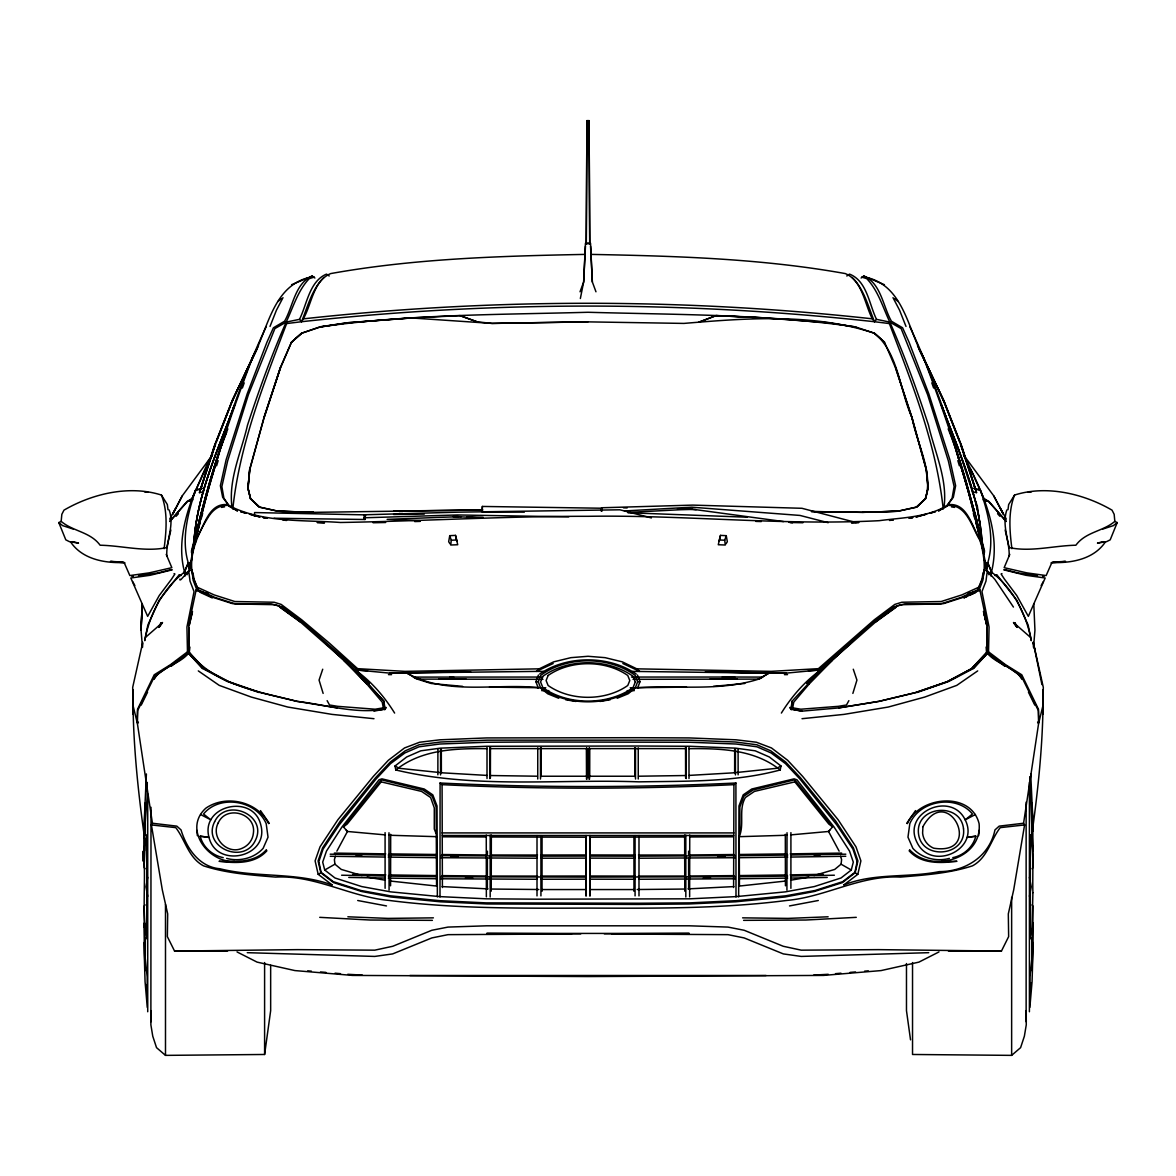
<?xml version="1.0" encoding="UTF-8"?>
<svg xmlns="http://www.w3.org/2000/svg" width="1176" height="1176" viewBox="0 0 1176 1176"><rect width="100%" height="100%" fill="white"/><g stroke="black" fill="none" stroke-linecap="round" stroke-linejoin="round"><path stroke-width="1.5" d="M437.869 774.837L437.898 749.171M487.011 778.497L487.011 747.333M487.364 889.232L487.379 858.436M487.379 854.82L487.379 851.189M537.006 895.906L537.006 835.577M537.741 778.997L537.755 747.862M540.475 779.012L540.49 747.848M540.931 835.592L540.931 895.892M541.21 776.601L541.254 747.686M542.018 891.32L542.062 837.209M585.986 835.563L585.986 895.833M586.104 895.906L586.221 837.341M586.574 779.32L586.574 748.186L586.692 779.32M586.927 120.628L586.265 243.755L589.735 243.755L589.073 120.628L586.927 120.628L586.265 244.373M589.25 777.483L589.264 748.127M589.896 835.577L589.896 895.906M590.014 895.833L590.131 837.356M635.069 895.892L635.069 835.592M638.994 835.577L638.994 895.906M686.255 778.571L686.284 747.407M689.739 835.048L689.636 896.862M733.604 887.512L733.927 784.657L735.911 783.01L736 896.965M735.426 774.91L735.441 749.259M787.023 832.74L786.92 890.129M145.28 955.75L145.339 938.036M390.564 885.807L390.579 878.766M390.594 877.002L390.682 834.313M437.354 896.862L437.031 805.972L432.797 794.858L424.242 789.023L381.935 778.85L379.069 779.747L341.981 826.963L326.472 851.086L322.694 862.126L324.723 870.019L334.984 877.987L361.664 886.557L390.667 891.864L439.795 896.612L486.291 898.817L536.918 899.184L689.709 898.817L736.205 896.612L785.333 891.864L814.336 886.557L841.016 877.987L851.277 870.019L853.306 862.126L849.528 851.086L834.019 826.963L796.931 779.747L794.065 778.85L751.758 789.023L743.203 794.858L738.969 805.972L738.646 896.862M490.186 835.166L490.171 897.009M490.392 777.983L490.465 747.245M491.23 891.173L491.347 835.019M685.828 897.009L685.814 835.166M734.632 772.558L734.677 749.038M1009.184 556.336C1009.699 540.71 1001.54 525.701 1006.818 509.987M166.816 556.336C165.875 540.651 174.695 525.745 169.182 509.987M385.081 832.637L385.096 888.321M436.561 885.572L436.134 806.957L432.18 796.284L422.89 789.963L381.274 779.791L343.421 826.89L347.449 831.476L385.346 834.901M440 896.965L440.089 783.01C538.579 787.714 637.421 787.714 735.911 783.01M442.397 887.512L442.073 784.657L440.089 783.01M790.904 888.321L790.919 832.637M1031.749 835.548L1031.852 817.879M150.881 1021.841L150.998 1010.625M132.726 707.54L132.976 689.856L133.035 714.141L132.976 689.856C132.579 741.203 138.048 792.374 145.309 843.148M808.412 670.761L820.966 669.997L792.168 701.087L791.316 709.775L789.963 707.423L790.86 709.113L802.047 711.142L838.753 707.923L879.119 701.337L915.207 692.693L947.077 681.727L971.464 668.688L986.664 652.504L1021.415 676.347L1038.349 710.598L1038.57 723.725L1023.576 823.244L1024.59 824.935L1013.697 889.85L1008.317 913.884L1008.64 936.625L1001.438 951.075L878.428 949.635L801.238 950.164L783.231 946.268L744.188 930.275L727.973 927.085L689.312 925.806L486.688 925.806L448.027 927.085L431.812 930.275L392.769 946.268L374.762 950.164L297.572 949.635L174.562 951.075L167.359 936.625L167.683 913.884L162.303 889.85L151.41 824.935L152.424 823.244L137.43 723.725L137.651 710.598L154.585 676.347L189.336 652.504C214.811 685.182 259.102 691.635 296.881 701.337C325.943 704.689 355.828 714.391 385.096 709.069L386.037 707.423L384.684 709.775L383.832 701.087L355.034 669.997L367.588 670.761M987.237 626.926L986.664 652.504L971.494 668.747L947.077 681.727L915.207 692.693L879.133 701.337L838.753 707.893M1038.57 723.725L1037.614 722.152L1038.864 722.446L1038.482 709.275L1021.768 674.789L1005.465 664.631L988.531 651.827L989.06 627.029L981.945 591.601L985.973 581.135L987.296 570.904L985.973 565.553L986.532 568.096M601.303 511.281L601.597 507.767L692.737 505.107L801.958 508.297L856.143 522.541M144.31 831.197L145.06 803.09M137.43 723.725L138.386 722.152L137.136 722.446L137.518 709.275L154.232 674.789L170.535 664.631L187.469 651.827L186.94 627.029L194.055 591.601L190.027 581.135L188.704 570.904L190.027 565.553L189.468 568.096M1032.072 970.538L1032.881 942.432M524.32 512.148L482.16 511.78L482.38 506.444L601.377 508.223M142.222 603.641L141.061 630.248L142.222 603.641L141.061 630.248L142.472 647.462M144.236 927.202L144.442 922.822L145.06 956.632L147.206 976.874L147.279 1007.406L145.06 981.666L144.251 953.795L144.236 905.976L145.06 904.888M232.789 509.046C239.551 444.837 263.806 383.596 286.635 323.562L286.18 322.092C293.118 307.421 297.866 290.516 309.229 278.653L314.345 277.08M1032.91 846.426L1032.778 850.88L1029.867 776.63M1043.274 707.54L1043.024 689.856L1042.965 714.141L1043.024 689.856C1043.568 737.528 1038.643 785.127 1032.16 832.299M343.421 826.89L347.185 824.053L381.171 781.878L381.274 779.791M585.457 246.313L583.649 282.005L580.356 298.513M142.737 851.409L142.825 860.95M1005.157 530.023L1009.155 547.575C1030.97 552.22 1053.77 545.635 1075.878 545.223C1085.698 531.817 1102.985 531.493 1114.833 521.38L1114.172 514.338L1112.026 510.149C1083.64 493.641 1046.522 484.865 1014.579 495.052L1008.655 504.548L1007.994 509.722M980.74 543.488L976.433 519.057L956.544 451.819L966.319 483.174L984.106 554.293L984.518 550.941C965.099 474.56 943.417 397.855 909.68 326.443M146.397 773.955L144.31 819.834L144.236 867.653L145.06 868.741M978.653 835.636L979.035 830.432M146.133 789.067L146.397 785.568M1030.735 988.06L1031.146 982.798M357.475 670.055L357.592 668.659L329.339 643.096L301.688 619.781L281.167 604.405L274.14 602.244L234.832 601.524L214.106 594.894L197.318 587.25C184.706 564.995 195.098 538.285 207.505 518.366C212.165 510.34 218.883 504.533 228.717 505.474C262.762 523.026 303.261 519.807 340.481 522.482C423.007 521.13 505.43 516.146 588 516.308C685.138 514.794 782.202 525.775 879.28 520.674C902.095 517.587 926.967 517.528 947.283 505.474C967.363 503.872 972.023 528.362 980.549 541.342C983.945 556.63 987.575 573.035 978.682 587.25L961.894 594.894L941.168 601.524L901.86 602.244L894.833 604.405L874.312 619.781L818.408 668.659L771.103 671.364L636.804 668.835L622.354 661.867L605.111 657.663L588 656.281L570.889 657.663L553.646 661.867L539.196 668.835L536.3 671.408L389.756 673.128L357.475 670.055L302.217 621.663L281.902 606.742L274.567 604.699L235.347 603.95L214.811 597.408L198.215 589.764L194.011 579.033L192.864 572.477M1033.528 647.462L1034.939 630.248L1033.777 603.641M811.484 511.545L862.699 512.354L897.935 511.237L916.677 507.15L925.556 498.712C933.435 471.194 916.913 444.234 912.047 417.686C899.772 391.196 898.582 352.374 874.238 333.175C813.292 312.978 746.966 318.152 683.903 323.415L588 321.871L492.097 323.415L477.206 321.827L460.007 315.638L411.424 317.946L347.743 322.738L320.225 326.766L301.762 333.175L291.472 342.26L280.461 367.353L263.953 417.686L249.782 469.665L247.96 488.216L250.488 498.727L259.323 507.15L278.065 511.237L313.301 512.354L482.895 509.928L393.784 511.09M249.782 469.665L247.857 488.216L250.679 498.683L259.543 507.091L278.139 511.222L313.433 512.295M254.251 516.161L254.619 512.56L365.515 514.882L364.986 519.498L274.067 518.234M164.096 548.692C166.331 531.038 168.036 511.751 161.421 495.052C129.478 484.865 92.36 493.641 63.974 510.149L61.828 514.338L61.167 521.38C73.015 531.493 90.302 531.817 100.122 545.223C122.231 545.635 145.03 552.22 166.845 547.575L170.843 530.023M449.746 535.668L451.29 540.21L450.717 545.017L457.729 544.738L455.509 535.389L449.746 535.668L448.673 541.695L450.04 543.9M814.012 875.561L834.74 869.417L841.06 864.184L841.604 859.656L840.605 856.246M193.893 542.018C197.215 494.052 218.163 449.791 234.48 405.191C218.045 449.702 197.039 494.038 194.055 542.033C197.024 494.023 218.133 449.702 234.538 405.161M975.712 521.997L981.372 542.577L986.385 567.155L984.121 570.022L982.798 580.4L978.741 590.984L979.814 589.764L987.296 625.029M189.909 647.079L189.189 652.504C179.957 664.44 161.671 666.704 153.924 679.199L157.172 674.318M142.311 647.285L142.796 643.713M150.998 807.28L150.881 1024.84L152.762 1036.218L156.526 1047.64L165.493 1055.372L264.6 1054.475L270.656 1010.654L270.656 965.29M364.986 519.498L363.972 517.793L364.442 514.794L457.802 512.163L619.884 509.796L651.401 517.925M802.061 711.171L790.904 709.069L792.168 701.116M983.136 572.477L981.989 579.033L977.785 589.764L961.189 597.408L940.653 603.95L901.433 604.699L894.098 606.742L873.783 621.663L818.525 670.055L786.244 673.128L768.928 673.142L758.667 679.081M195.26 543.488L199.567 519.057L219.456 451.819L209.681 483.174L191.894 554.293L191.776 553.043C201.272 512.295 211.092 471.282 226.601 432.342M726.254 535.668L724.71 540.21L725.283 545.017L718.271 544.738L720.491 535.389L726.254 535.668L727.327 541.695L725.96 543.9M1038.864 722.446L1043.038 705.232L1043.303 687.328L1033.248 642.302L1034.704 649.475M990.104 572.359L991.5 571.904C1001.526 531.493 982.122 491.245 964.158 456.126M142.752 642.302L132.697 687.328L132.962 705.232L137.136 722.446M188.704 625.029L196.186 589.764L197.274 591.014L193.202 580.4L191.879 570.022L189.615 567.155L194.628 542.577L200.287 521.997M482.38 506.444L482.16 511.78M144.751 640.156L147.867 625.029L159.23 600.113L179.134 574.844M780.188 769.971L781.011 766.017L769.339 756.991L755.212 750.817L735.691 748.156L689.68 746.275L639.127 746.025L486.32 746.275L440.309 748.156L420.787 750.817L406.661 756.991L394.989 766.017L395.812 769.971C475.354 789.023 558.085 778.924 639.009 781.849C686.269 781.055 734.133 782.393 780.188 769.971C754.433 749.377 720.682 748.362 689.092 748.686M990.927 576.049L991.721 572.3L987.943 563.348L984.841 562.128M144.766 640.7C149.381 614.475 163.038 588.382 184.279 572.3L186.014 572.491M991.5 571.904L987.722 562.922C994.97 538.858 988.046 513.221 980.431 490.098L978.829 490.201M739.439 885.572L739.248 836.68C744.673 824.126 738.263 809.735 745.378 797.519L754.419 791.419L794.829 781.878L828.815 824.053L832.579 826.89L828.551 831.476L790.654 834.901M1023.576 823.244L999.174 826.14L994.97 829.918C989.413 856.495 965.393 871.592 939.315 871.622C907.725 877.957 873.886 872.768 843.721 885.028L857.818 874.312L860.891 860.861L855.981 846.852L838.076 819.687L802.635 776.38L787.626 760.269L771.471 747.951L756.374 742.232L736.058 739.807L689.298 737.925L638.553 737.705L486.702 737.925L439.942 739.807L419.626 742.232L404.529 747.951L388.374 760.269L373.365 776.38L337.924 819.687L320.019 846.852L315.109 860.861L318.181 874.312L332.279 885.028C296.558 871.842 256.853 878.002 219.956 868.755C199.2 867.035 186.558 848.249 181.031 829.918L176.826 826.14L152.424 823.244M191.776 553.043L191.614 552.691C201.287 510.825 211.812 468.812 227.835 428.873M189.262 625.206L192.467 611.52L189.218 625.22M855.143 872.768L857.921 860.964L853.394 847.837L835.666 820.995L800.474 777.792L785.627 761.96L770.765 750.817L756.874 744.775L735.382 742.012L688.827 740.16L487.173 740.16L440.618 742.012L419.126 744.775L405.235 750.817L390.373 761.96L375.526 777.792L340.334 820.995L322.606 847.837L318.079 860.964L320.857 872.768L333.646 882.647L361.752 891.526L391.035 896.994L440.412 901.801L487.173 903.977L638.127 904.432L688.827 903.977L735.588 901.801L784.965 896.994L814.248 891.526L842.354 882.647L855.143 872.768L857.818 874.312M191.409 560.952L192.247 557.453M719.006 541.283L720.491 535.389M147.691 877.296L145.971 886.807L147.691 896.318M1029.456 896.318L1031.161 886.807L1029.456 877.296M201.228 518.572L202.654 513.427M335.395 856.246L334.396 859.656L334.94 864.184L341.26 869.417L361.988 875.561M216.59 465.858L218.163 460.625M189.615 567.155L190.997 562.701M203.61 491.818L199.45 492.641L215.076 444.337M943.211 509.046C936.449 444.837 912.194 383.596 889.365 323.562L889.82 322.092C882.882 307.421 878.134 290.516 866.771 278.653L861.655 277.08M197.171 490.201L195.569 490.098C185.058 515.588 177.253 544.591 184.5 571.904L185.896 572.359M199.45 492.641L213.856 447.659L232.348 400.281L256.941 348.978M195.569 490.098C187.954 513.221 181.031 538.858 188.278 562.922L184.5 571.904M215.576 444.308L200.993 487.893L215.12 443.999L232.436 400.119L256.956 348.816M280.461 367.353L264.086 417.7L249.562 469.665L248.121 488.246L250.444 498.712L259.573 507.135M1009.802 554.366L1004.157 567.67L1026.78 572.859L1046.155 575.564L1051.961 562.334M263.953 417.73L280.696 367.382L291.472 342.201L301.762 333.014M322.724 669.217L319.064 680.095L323.135 693.414M242.359 388.021L244.196 382.891M314.889 278.021L312.272 276.022C294.956 283.195 293.03 306.466 284.577 321.224L273.405 327.795L267.04 341.966L247.195 393.798L226.101 459.831L220.368 485.717L222.676 497.33L229.246 506.077L223.91 498.212L221.867 486.599L227.659 460.86L248.371 394.769L274.846 328.618L286.18 322.092L299.498 319.343C306.98 304.319 309.376 281.299 326.487 274.111L329.207 275.993M286.635 323.562L301.512 321.724C307.73 306.642 311.949 289.002 323.9 277.418M580.033 291.795L583.649 282.005L585.457 243.241L588 242.962L590.543 243.241L592.351 281.961L595.967 291.795M299.498 319.343L301.512 321.724C311.816 306.818 312.11 281.402 330.676 273.582C414.349 258.558 499.609 256.074 584.399 254.413M558.732 698.265L547.751 693.781L540.681 688.078L538.27 681.786L540.666 675.421C566.773 655.958 609.124 655.958 635.216 675.421L637.627 681.786L635.216 688.078L628.146 693.781L617.165 698.265M538.402 688.327L535.903 681.712L538.417 675.053M637.48 688.327L639.994 681.712L637.465 675.053M216.134 442.588L233.23 398.826L254.839 352.521M270.01 326.428L276.434 310.199L283.004 297.646M1114.833 521.38L1117.2 522.585L1110.203 539.843L1106.528 541.68L1097.473 543.121L1103.235 541.651M169.961 521.027L187.058 501.49L192.1 498.536L208.755 460.433L211.842 456.126M205.344 469.356L192.1 498.536M986.723 568.758L987.943 563.348L986.488 563.466M286.18 322.092C271.347 355.696 258.926 390.3 247.489 425.197C241.374 451.922 228.144 479.529 232.025 507.282L237.42 510.796L229.57 506.606M186.999 574.799L188.704 570.904L191.879 570.022M231.525 402.721L258.47 345.729M1014.579 495.052C1007.964 511.751 1009.669 531.038 1011.904 548.692M141.223 705.071L147.573 692.12M158.833 627.411L161.171 622.663L158.701 627.249M182.265 495.846L172.696 514.177L182.265 495.846L212.621 454.671M307.392 277.948C272.523 287.635 267.687 329.956 252.664 357.328C229.996 416.73 209.549 477.221 195.863 539.372C204.139 527.348 208.24 502.637 227.438 504.651M266.32 326.443C232.583 397.855 210.901 474.56 191.482 550.941L191.614 552.691M336.88 851.145L347.449 831.476L346.288 830.344M169.667 519.16L175.724 508.179M848.866 700.661L846.47 704.997L838.326 706.335L800.841 709.216L792.683 707.834L793.771 702.131L808.882 684.359M852.865 693.414L856.937 680.095L853.276 669.217M1041.128 585.589L1043.377 581.517M781.378 713.068C791.463 696.809 805.192 680.669 820.966 669.997M846.793 275.993L849.513 274.111C866.977 280.873 869.123 304.231 876.502 319.343L889.82 322.092L901.154 328.618L927.629 394.769L948.341 460.86L954.133 486.599L952.09 498.212L946.753 506.077L953.324 497.33L955.632 485.717L949.899 459.831L928.805 393.798L908.96 341.966L902.595 327.795L891.423 321.224C882.97 306.466 881.044 283.195 863.728 276.022L861.111 278.021M159.848 626.573L162.523 622.501L145.942 636.995M542.68 689.195L541.71 690.65L548.825 690.665M906.652 823.362L915.531 810.602M907.387 823.641C919.338 795.961 971.067 790.919 979.108 823.7C982.43 859.053 931.201 873.592 909.577 849.689M188.704 570.904L181.075 579.489L179.972 580.018L179.972 579.062M1105.455 541.842C1094.003 559.012 1071.983 563.201 1052.652 562.54M301.512 321.724C491.656 300.865 684.344 300.865 874.488 321.724L876.502 319.343M169.888 521.527L187.013 501.946L191.835 499.021M176.091 516.293L178.429 513.692M916.883 692.546L948.885 681.418L973.375 668.512L987.796 652.871L997.468 660.692M809.059 684.123L832.182 660.471M973.375 668.512L987.796 652.974M947.283 505.474L938.698 510.796M806.633 683.506L818.863 670.746M829.712 830.344L828.551 831.476L839.12 851.145M823.097 668.938L850.101 643.566M916.427 507.135L925.512 498.727L928.143 488.216L926.35 469.694L912.047 417.73L895.303 367.382L884.528 342.201L874.238 333.014M848.425 645.124L820.877 670.085L877.296 620.516L897.494 605.89L904.726 603.92L943.681 603.597L963.805 597.114L979.814 589.764M291.472 342.26L301.762 333.175L320.269 327.016L347.743 322.738L411.424 317.946L492.097 323.415L588 321.798M975.433 814.498L965.187 819.834C951.046 790.448 901.58 812.513 917.045 842.457C931.142 871.842 980.343 849.792 965.187 819.834L972.478 813.998C956.264 794.168 919.808 800.224 909.798 823.685L907.975 837.18L912.87 848.352C921.822 858.304 936.611 861.905 949.37 858.392M912.532 962.556L912.532 1054.475L1011.639 1055.372L1020.606 1047.64L1024.37 1036.218L1026.266 1024.84L1026.266 1012.933M277.977 301.482L281.534 298.557M178.531 660.692L188.204 652.871L202.625 668.512L227.115 681.418L259.117 692.546M266.423 849.689C254.575 863.272 235.332 861.582 219.045 861.273C235.45 863.302 254.854 864.272 266.908 850.762M1117.2 522.585L1113.407 525.613L1102.779 529.068M539.652 674.068C566.832 655.135 609.065 655.135 636.231 674.068M790.904 709.069L792.845 707.585M632.041 690.165C606.301 705.703 569.698 705.703 543.959 690.165M875.62 622.06L895.818 607.448M171.387 666.116L189.189 652.504L188.866 626.911L189.336 652.504L204.506 668.747L228.923 681.727L260.793 692.693L296.866 701.337L337.247 707.893M977.697 670.893L956.764 685.373L924.748 697.059L888.262 707.041L843.971 714.391L802.017 718.698M190.115 501.417L192.629 499.932M190.203 501.241L192.717 499.785M318.181 874.312L320.857 872.768M760.034 678.302L768.913 673.187L632.512 671.393M324.723 870.019L334.94 864.184M946.43 506.606L938.58 510.796L943.975 507.282C947.856 479.529 934.626 451.922 928.511 425.197C917.074 390.3 904.653 355.696 889.82 322.092M781.011 766.017L776.689 768.31L733.457 772.838L689.092 775.41M72.765 541.651L78.527 543.121L69.472 541.68L65.797 539.843L58.8 522.585L61.167 521.38M938.977 951.928L918.926 962.115L881.074 970.582L823.479 975.418L588 976.55L352.521 975.418L294.926 970.582L257.074 962.115L237.023 951.928M1001.937 573.609L1001.099 574.006L1004.51 579.209L1016.725 595.482L1028.338 616.356L1045.185 578.004L1025.942 575.299L1003.657 569.816M395.812 769.971C421.567 749.377 455.318 748.362 486.908 748.686M553.161 663.529L536.3 671.408L543.488 671.393M967.128 596.35L963.82 597.878L975.389 592.557L970.435 594.835M291.589 284.71L312.272 276.022M988.531 651.827L986.811 652.504L986.091 647.079M191.159 562.128L188.057 563.348L184.279 572.3L185.073 576.049M1032.072 868.741L1032.91 867.653L1032.837 819.834L1030.735 773.955M198.479 489.745L201.111 488.819M200.699 488.922L195.819 489.613M758.564 679.155C719.065 691.767 676.406 684.917 635.687 687.813L630.189 687.798M171.079 569.654L158.422 572.874L138.445 575.872M980.181 489.613L975.301 488.922M986.326 563.333L987.722 562.922M166.198 554.352L171.843 567.67L149.22 572.859L129.845 575.564L124.039 562.334M916.236 516.97L926.6 514.118M930.054 513.162L935.243 511.751M916.06 516.955L926.453 514.118M929.907 513.162L935.111 511.736M832.579 826.89L794.726 779.791L753.11 789.963L743.82 796.284L739.866 806.957L739.969 833.431M952.78 857.657C963.658 855.437 973.199 847.058 975.801 836.107L967.01 837.371L975.815 836.298M610.226 699.749L599.892 701.455M789.522 905.932L818.29 900.507M373.953 711.142L385.096 709.069L383.832 701.116L355.034 669.997C370.808 680.669 384.537 696.809 394.621 713.068M786.082 881L739.263 886.072M791.33 880.104L808.838 877.09M221.426 507.4L224.557 506.871M320.181 326.928C408.763 314.198 498.697 314.756 588 312.272C677.303 314.771 767.237 314.198 855.819 326.928M744.849 683.476L713.45 686.358M909.151 518.087L912.723 517.66M909.019 518.072L912.547 517.646M303.702 318.814C492.376 298.116 683.624 298.116 872.298 318.814L874.488 321.724L889.365 323.562M1028.192 492.2L1031.514 491.833M989.986 572.491L991.721 572.3C1012.962 588.382 1026.619 614.475 1031.234 640.7M1042.627 576.299L1044.347 576.137M1051.079 562.848L1065.544 561.393L1052.785 562.113M733.839 886.601L688.034 888.88M787.053 835.239L739.248 836.68M828.213 974.287L813.616 975.11M835.489 973.669L840.958 973.199M850.057 972.405L855.525 971.935M864.625 971.155L868.27 970.847M994.705 575.446L996.807 575.27M856.275 917.339L805.825 920.029L743.614 920.352M624.412 510.957L691.723 507.194L800.018 515.441L828.198 522.703M973.581 488.363L975.198 488.275L976.55 492.641L972.39 491.818L958.352 448.453L941.52 405.191C958.058 449.688 978.755 494.067 982.107 542.018M627.984 512.413L691.885 509.135L783.525 521.571M733.927 784.657C636.76 789.331 539.24 789.331 442.073 784.657M828.139 916.795L787.964 918.397L742.6 917.853M851.615 522.747L858.906 522.467L851.512 522.761M433.4 917.853L388.036 918.397L347.861 916.795M451.29 540.21L456.332 540.005M481.925 518.028L458.287 516.69L387.125 519.351L419.994 520.703M928.746 952.678L801.194 956.426L783.334 953.912L744.188 937.933L727.988 934.655L611.638 934.009M414.702 521.571L420.214 521.394M637.627 681.786L639.994 681.712M862.567 512.295L897.861 511.222L916.457 507.091L925.321 498.683L928.04 488.216L926.218 469.665L911.914 417.7L895.539 367.353M897.935 511.251L862.772 512.339L811.587 511.545M539.196 668.835L404.897 671.364L357.592 668.659M373.086 522.747L385.684 522.497M389.756 673.128L470.635 671.805M787.655 876.061L738.866 876.708M791.242 875.988L834.387 875.223M399.12 511.501L402.751 511.442M786.568 874.944L739.381 875.576M790.228 874.87L823.112 874.297M787.641 878.119L738.807 878.751M791.242 878.06L827.228 877.443M638.583 776.219L685.52 775.528M786.641 853.894L739.351 854.482M790.301 853.85L841.648 853.085M787.758 855.04L738.763 855.628M791.389 854.981L845.809 854.188M814.307 855.613L819.819 855.54M787.729 857.113L738.749 857.701M791.36 857.054L845.764 856.275M393.592 514.485L424.271 514.088M402.53 673.216L407.072 673.142C447.1 695.971 496.654 682.815 540.313 687.813L545.811 687.798M941.506 861.479L956.955 861.273C940.55 863.302 921.146 864.272 909.092 850.762M363.972 517.793L457.523 514.956L568.758 516.867M637.142 687.71L686.505 687.122M623.515 507.841L627.146 507.929M784.421 674.642L787.538 674.612M685.343 854.996L638.48 855.04M688.945 854.967L733.956 854.526M735.118 857.73L638.877 858.23M703.322 877.957L710.539 877.884M637.186 889.512L684.359 889.056M733.912 832.917L442.088 832.917M733.662 835.489L442.338 835.489M735.132 855.658L638.877 856.157M717.786 856.789L724.989 856.716M685.329 876.047L638.465 876.091M688.93 876.002L733.971 875.62M735.235 876.752L589.823 877.09M735.176 878.781L638.862 879.266M766.105 975.492L409.895 975.492M490.524 748.612L685.476 748.612M151.41 824.935L175.783 827.639C185.22 839.826 188.439 857.774 203.492 865.83C226.733 873.415 251.341 875.018 275.551 877.09C315.462 874.944 350.095 896.935 389.168 900.434C455.112 908.93 521.659 908.269 588 908.107C654.341 908.269 720.888 908.93 786.832 900.434C825.905 896.935 860.538 874.944 900.448 877.09C924.659 875.018 949.267 873.415 972.508 865.83C987.561 857.774 990.78 839.826 1000.217 827.639L1024.59 824.935M684.623 836.989L589.837 837.209M564.362 934.009L448.012 934.655L431.812 937.933L392.666 953.912L374.806 956.426L247.254 952.678M604.288 933.803L689.312 933.421L486.688 933.421L571.712 933.803M542.665 677.053L413.261 677.097L416.877 679.125L466.137 679.155M542.959 679.316L438.824 679.14M690.047 836.974L733.427 836.798M432.386 920.352L370.175 920.029L319.725 917.339M737.176 679.14L633.041 679.316M627.175 690.665L634.29 690.65L633.32 689.195M537.52 855.04L490.657 854.996M541.122 855.025L586.192 854.952M537.123 856.157L440.868 855.658M540.754 856.143L586.177 856.069M537.123 858.23L440.882 857.73M540.754 858.215L586.177 858.127M537.535 876.091L490.671 876.047M541.151 876.076L586.207 876.017M586.177 877.09L440.765 876.752M537.153 879.266L440.824 878.781M540.784 879.251L586.192 879.192M174.562 951.075L227.615 951.031M722.343 676.994L762.739 677.097L759.123 679.125L709.863 679.155M541.019 776.233L634.981 776.233M586.192 837.209L491.377 836.989M542.445 889.556L586.192 889.556M589.837 889.556L633.555 889.556M948.385 951.031L1001.438 951.075M450.04 676.994L453.657 676.994M631.512 677.053L734.721 677.038M589.808 854.952L634.878 855.025M589.808 856.069L635.231 856.143M589.823 858.127L635.246 858.215M589.808 876.017L634.864 876.076M589.823 879.192L635.216 879.251M537.417 933.832L580.768 933.862M442.573 836.798L485.953 836.974M436.619 875.576L389.432 874.944M442.029 875.62L487.07 876.002M437.134 876.708L388.345 876.061M437.193 878.751L388.359 878.119M362.384 975.11L347.787 974.287M388.462 674.612L391.579 674.642M436.649 854.482L389.359 853.894M442.044 854.526L487.055 854.967M437.237 855.628L388.242 855.04M451.011 856.716L458.214 856.789M437.251 857.701L388.271 857.113M465.461 877.884L472.678 877.957M491.641 889.056L538.814 889.512M489.495 687.122L538.858 687.71M490.48 775.528L537.417 776.219M334.351 853.085L385.699 853.85M330.191 854.188L384.611 854.981M356.181 855.54L361.694 855.613M330.236 856.275L384.64 857.054M786.244 673.128L705.365 671.805L773.455 673.187M348.772 877.443L384.758 878.06M352.888 874.297L385.772 874.87M341.613 875.223L384.758 875.988M677.494 508.87L691.885 509.135M790.316 522.497L802.914 522.747M436.752 836.68L388.947 835.239M591.601 254.413C676.391 256.074 761.651 258.558 845.323 273.582C862.478 280.829 864.595 303.834 872.298 318.814M678.038 509.179L696.207 509.634M123.348 562.54C104.017 563.201 81.997 559.012 70.545 541.842M453.951 516.499L461.257 516.705M466.725 516.852L483.16 517.322M452.907 516.529L458.287 516.69M278.065 511.251L313.228 512.339M755.786 521.394L761.298 521.571M535.903 681.712L538.27 681.786M627.955 512.736L747.392 517.22M324.385 522.747L317.094 522.467L324.488 522.761M719.668 540.005L724.71 540.21M764.665 317.873L716.066 315.609L699.205 322.048L716.066 315.609L764.576 317.946L828.257 322.738L855.731 327.016L874.341 333.22L884.528 342.26M487.966 888.88L442.161 886.601M200.802 488.275L202.419 488.363M123.215 562.113L110.456 561.393L124.921 562.848M486.908 775.41L442.543 772.838L399.311 768.31L394.989 766.017M462.55 686.358L431.151 683.476L417.436 679.155M576.005 701.455L565.656 699.749M364.442 514.794L365.515 514.882M179.193 575.27L181.295 575.446M133.373 576.299L131.653 576.137M307.73 970.847L311.375 971.155M320.475 971.935L325.943 972.405M335.042 973.199L340.511 973.669M189.512 563.466L188.057 563.348L189.277 568.758M436.737 886.072L389.918 881M948.562 504.651C967.76 502.637 971.861 527.348 980.137 539.372C966.452 477.221 946.004 416.73 923.336 357.328C908.372 329.765 903.55 287.459 868.608 277.948M373.983 718.698L332.029 714.391L287.738 707.041L251.252 697.059L219.236 685.373L198.303 670.893M144.486 491.833L147.808 492.2M263.277 517.66L266.849 518.087M263.453 517.646L266.981 518.072M200.185 836.298L208.99 837.371C216.634 869.123 269.598 857.098 260.807 824.92C253.34 793.168 200.287 805.148 208.99 837.371L200.199 836.107C202.801 847.058 212.341 855.437 223.219 857.657M788.92 522.306L792.506 522.791M1037.555 575.872L1017.578 572.874L1004.921 569.654M951.443 506.871L954.574 507.4M367.162 877.09L384.67 880.104M357.71 900.507L386.478 905.932M234.494 861.479C207.917 862.611 182.868 828.904 205.829 808.191C225.954 794.241 257.573 801.312 268.613 823.641M226.63 858.392C239.389 861.905 254.178 858.304 263.13 848.352L268.025 837.18L266.202 823.685C256.192 800.224 219.736 794.168 203.521 813.998L210.813 819.834L200.567 814.498M381.171 781.878L421.581 791.419L430.622 797.519L434.297 807.927L434.282 829.021L436.031 833.431M240.889 511.736L246.093 513.162M249.547 514.118L259.94 516.955M240.757 511.751L245.946 513.162M249.4 514.118L259.764 516.97M984.121 570.022L987.296 570.904L994.925 579.489L1013.433 607.066M188.278 562.922L189.674 563.333M73.221 529.068L62.593 525.613L58.8 522.585M974.889 488.819L977.521 489.745M459.934 315.609L477.206 321.827M1032.072 904.888L1032.91 905.976L1032.881 953.795L1032.072 981.666L1029.867 1007.406L1029.941 976.874L1032.072 956.632L1032.778 922.748L1032.91 927.202M187.469 651.827L189.189 652.504L188.763 626.926M863.728 276.022L884.411 284.71M172.343 569.816L150.058 575.299L130.815 578.004L147.661 616.356L159.274 595.482L171.49 579.209L174.901 574.006L174.063 573.609M196.186 589.764L212.194 597.114L232.319 603.597L271.274 603.92L278.506 605.89L298.704 620.516L355.123 670.085M200.581 592.542L212.268 597.923M622.839 663.529L639.7 671.408L636.804 668.835M237.302 510.796L228.717 505.474M841.06 864.184L851.277 870.019M407.087 673.187L415.966 678.302M983.283 499.785L985.797 501.241M983.371 499.932L985.885 501.417M984.165 499.021L988.987 501.946L1006.112 521.527M1004.701 666.175L986.664 652.504L987.134 626.911L986.664 652.504C996.087 664.264 1014.227 666.733 1022.076 679.155L1018.783 674.289M280.182 607.448L300.38 622.06M383.155 707.585L385.096 709.069M894.466 298.557L898.023 301.482M1030.058 636.995L1013.477 622.501L1016.152 626.573M852.1 277.418C864.051 289.002 868.27 306.642 874.488 321.724M325.899 643.566L352.903 668.938L366.941 684.123M343.818 660.471L367.118 684.359L382.229 702.131L383.317 707.834L375.159 709.216L337.674 706.335L329.53 704.997L327.134 700.661M357.136 670.746L369.367 683.506M188.204 652.974L202.625 668.512M997.571 513.692L999.909 516.293M1006.039 521.027L988.942 501.49L983.9 498.536L970.656 469.356M996.866 574.844L1016.77 600.113L1028.133 625.029L1031.249 640.156M1006.333 519.16L993.735 495.846L963.379 454.671M260.469 810.602L269.348 823.362M161.421 495.052L167.345 504.548L168.006 509.722M132.623 581.517L134.873 585.589M919.044 348.816L943.564 400.119L960.88 443.999L975.007 487.893L960.424 444.308M919.059 348.978L943.652 400.281L962.144 447.659L976.55 492.641M1017.299 627.249L1014.815 622.663L1017.167 627.411M917.53 345.729L944.475 402.721M892.996 297.646L899.567 310.199L905.99 326.428M993.735 495.846L1003.275 514.162L1000.276 508.179M1028.427 692.12L1034.777 705.071M921.161 352.521L942.77 398.826L959.866 442.588M987.296 570.904L989.001 574.799M948.165 428.873C964.202 468.93 974.507 511.075 984.224 553.043M941.462 405.161C957.867 449.702 978.947 494.038 981.945 542.033M931.804 382.891L933.641 388.021M972.346 491.847L977.315 506.092L979.873 523.761M960.924 444.337L975.198 488.275M954.221 443.646L975.845 516.117L984.385 552.691M985.003 562.701L986.385 567.155M957.837 460.625L959.41 465.858M973.346 513.427L974.772 518.572M455.509 535.389L456.994 541.283M983.753 557.453L984.591 560.952M986.737 625.206L983.533 611.52L986.826 625.22M983.562 611.535L986.782 625.22M1033.248 642.302L1041.936 684.594M910.533 1039.834L906.475 1010.654L906.475 963.541M1033.204 643.713L1033.689 647.285M818.408 668.659L818.525 670.055M1030.735 785.568L1031.146 790.831M146.133 984.562L146.397 988.06M601.597 507.767L601.862 511.266M196.965 830.432L197.347 835.636M590.543 246.313L592.351 282.005M794.726 779.791L794.829 781.878M144.236 846.426L144.354 850.88L144.31 834.078L147.206 796.755L147.279 782.378M144.251 942.432L145.06 970.538M1032.072 803.09L1032.837 831.197M1026.133 1010.625L1026.266 1021.841M589.735 244.373L589.073 120.628M145.28 817.879L145.383 835.548M1031.808 938.036L1031.852 955.75M785.318 834.313L785.406 877.002M785.421 878.766L785.436 885.807M685.534 747.245L685.608 777.983M684.653 835.019L684.77 891.173M486.364 896.862L486.261 835.048M389.08 890.129L388.977 832.74M738.102 749.171L738.131 774.837M688.989 747.333L688.989 778.497M638.245 747.862L638.259 778.997M635.51 747.848L635.525 779.012M634.746 747.686L634.79 776.601M633.938 837.209L633.982 891.32M590.014 835.563L590.029 864.654M589.485 777.483L589.47 748.142L589.426 779.32M586.736 748.127L586.75 777.483M586.104 835.577L586.118 864.727M489.716 747.407L489.745 778.571M441.323 749.038L441.368 772.558M440.559 749.259L440.574 774.91M1029.412 782.158L1029.412 1011.757M1026.133 802.135L1026.133 1013.345M1011.639 897.376L1011.639 1055.372M688.621 851.189L688.621 854.82M688.621 858.436L688.636 889.232M589.779 837.341L589.793 889.409M589.308 748.171L589.308 779.32M585.869 837.356L585.869 889.409M264.6 962.556L264.6 1054.475M165.493 904.432L165.493 1055.372M147.72 793.962L147.72 1011.757M144.251 863.801C145.104 888.777 142.369 914.12 146.794 938.815L146.794 834.813L145.06 846.235L144.251 863.801M1032.91 892.628L1032.072 927.394L1030.338 938.815L1030.338 834.813C1034.174 853.805 1032.337 873.356 1032.91 892.628M922.94 826.64L922.601 833.093A18.228 18.228 0 0 0 933.612 848.175C984.753 856.319 948.106 781.158 922.94 826.64M963.526 828.889C966.569 856.54 921.278 860.803 918.471 833.402C915.516 805.766 960.792 801.473 963.526 828.889M857.157 861.596L854.908 872.327L842.736 881.647L815.13 890.482L785.715 895.818L736.352 900.669L689.827 902.874L639.097 903.242L486.173 902.874L439.648 900.669L390.285 895.818L360.87 890.482L333.264 881.647L321.092 872.327L318.843 861.596L323.091 849.072L339.202 824.92L375.761 779.365L390.491 763.65L404.956 752.919L419.038 746.804L439.78 744.026L486.276 742.262L536.859 741.982L689.724 742.262L736.22 744.026L756.962 746.804L771.044 752.919L785.509 763.65L800.239 779.365L836.798 824.92L852.909 849.072L857.157 861.596M214.62 821.715C201.772 846.955 243.594 865.33 255.295 840.561C268.231 815.365 226.365 796.96 214.62 821.715M218.207 822.965C210.372 837.621 227.409 855.378 242.388 848.161A18.228 18.228 0 0 0 253.399 833.093C256.309 813.38 226.277 804.634 218.207 822.965M635.305 681.933L632.982 687.754C607.639 705.541 568.243 705.541 542.915 687.754L540.578 681.933L542.93 676.229C568.126 658.251 607.757 658.251 632.967 676.229L635.305 681.933M548.134 675.48L546.09 680.536L548.119 685.49C570.419 701.249 605.478 701.249 627.764 685.49L629.792 680.536L627.764 675.48C605.434 659.795 570.463 659.795 548.134 675.48M976.962 591.44L968.127 593.659L976.962 591.469M893.069 519.983L889.497 520.409L893.098 519.983M286.503 520.409L282.931 519.983L286.444 520.409M207.873 593.659L199.038 591.44L207.873 593.689"/></g></svg>
